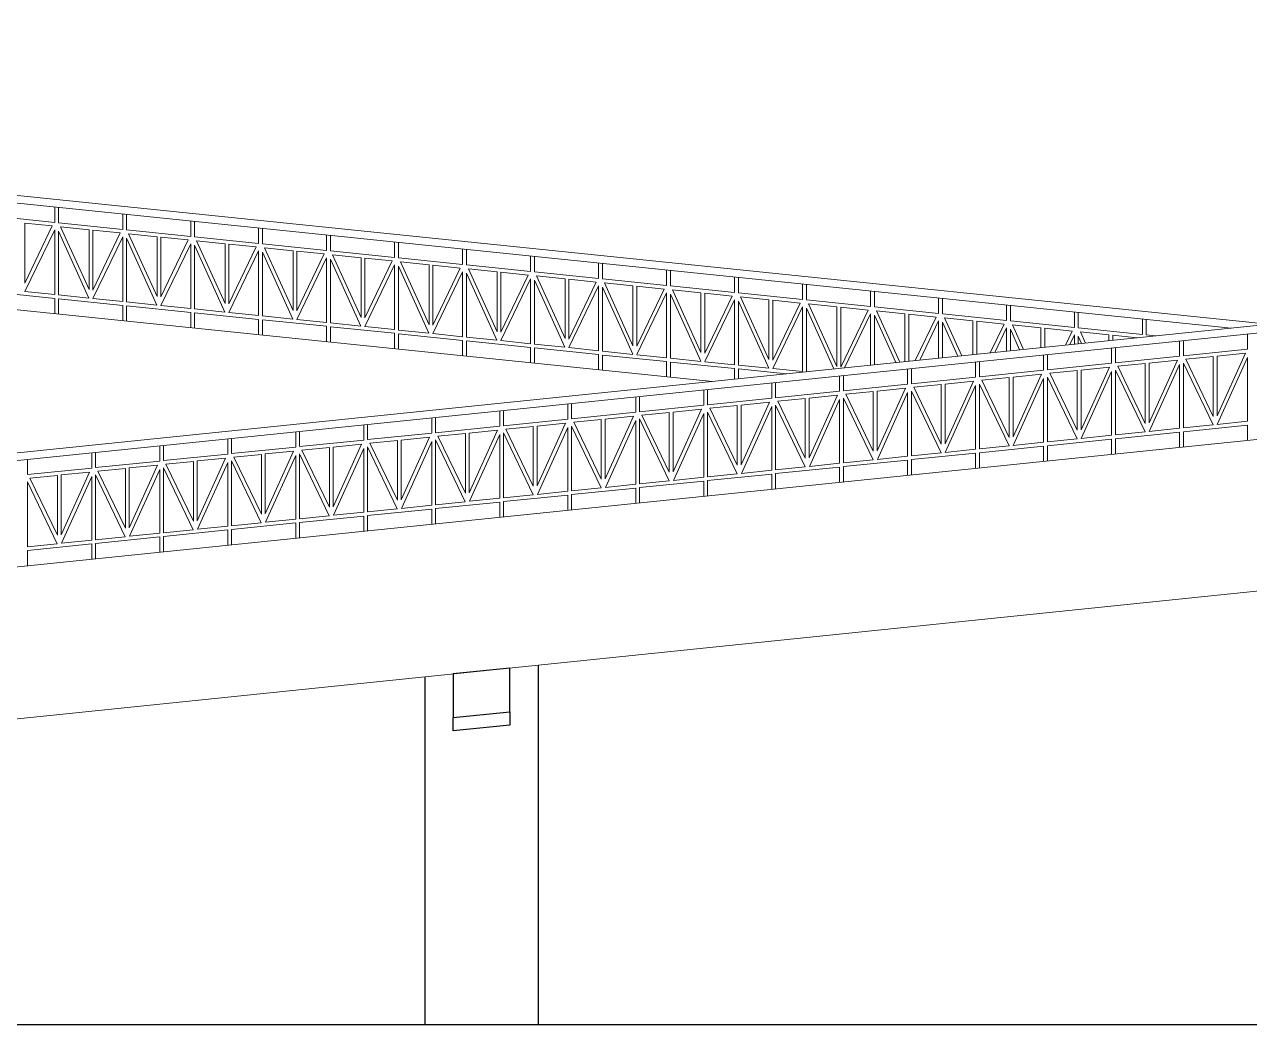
# Model space of a CAD drawing. Header units: millimetres. Extents: x 1898 to 3725, y 783 to 1532.
# Drawn here: x 2803.72 to 2810.2, y 888.17 to 893.47 of the extents above; entities that cross this region are included whole.
import ezdxf

# ---------------------------------------------------------------- set-up
doc = ezdxf.new("R2010")
doc.units = ezdxf.units.MM
for name, color, linetype, lineweight in [('beam', 1, 'Continuous', 20), ('Column', 251, 'Continuous', 30), ('Railing', 23, 'Continuous', 13), ('Wall', 7, 'Continuous', 30), ('Window-Wall', 7, 'Continuous', 18)]:
    doc.layers.add(name, color=color, linetype=linetype, lineweight=lineweight)

# ---------------------------------------------------------------- blocks, each defined once
blk = doc.blocks.new('DERT56789')
at = {"layer": 'beam', "lineweight": 25}
for points in [[(53.5424, 2.3621), (53.5424, 2.1309), (53.8424, 2.1617), (53.8424, 2.3929), (53.5424, 2.3621)], [(53.5424, 2.1309), (53.8424, 2.1617), (53.8424, 2.0914), (53.5424, 2.0605), (53.5424, 2.1309)]]:
    blk.add_lwpolyline(points, dxfattribs=at)
at = {"layer": 'Column', "lineweight": 25}
for p, q in [((53.9924, 2.4084), (53.9924, 0.5059)), ((53.3924, 2.3467), (53.3924, 0.5059)), ((53.3924, 0.5059), (53.9924, 0.5059))]:
    blk.add_line(p, q, dxfattribs=at)
at = {"layer": 'Railing'}
for p, q in [((42.4264, 5.8002), (57.858, 4.2133)), ((42.4244, 5.7602), (57.6625, 4.1932)), ((51.4324, 4.7524), (51.4324, 4.8328)), ((51.4524, 4.7504), (51.4524, 4.8308)), ((51.4324, 4.7524), (51.0924, 4.7874)), ((51.4197, 4.7336), (51.2744, 4.7486)), ((51.2744, 4.4315), (51.2744, 4.7486)), ((51.7924, 4.7154), (51.4524, 4.7504)), ((51.7924, 4.7154), (51.7924, 4.7958)), ((51.8124, 4.7133), (51.8124, 4.7938)), ((52.1524, 4.6784), (52.1524, 4.7588)), ((52.1724, 4.6763), (52.1724, 4.7567)), ((51.2744, 4.4315), (51.4197, 4.7336)), ((51.275, 4.3866), (51.4324, 4.7137)), ((51.4324, 4.3704), (51.4324, 4.7137)), ((51.4524, 4.3684), (51.4524, 4.706)), ((51.4524, 4.706), (51.6129, 4.3518)), ((51.6144, 4.7136), (51.4639, 4.7291)), ((51.4639, 4.7291), (51.6144, 4.3969)), ((51.6144, 4.3969), (51.6144, 4.7136)), ((51.7797, 4.6966), (51.6344, 4.7115)), ((51.6344, 4.3945), (51.6344, 4.7115)), ((51.6344, 4.3945), (51.7797, 4.6966)), ((51.635, 4.3496), (51.7924, 4.6767)), ((51.7924, 4.3334), (51.7924, 4.6767)), ((52.1524, 4.6784), (51.8124, 4.7133)), ((51.9744, 4.6766), (51.8239, 4.692)), ((51.8239, 4.692), (51.9744, 4.3599)), ((51.9744, 4.3599), (51.9744, 4.6766)), ((52.1397, 4.6596), (51.9944, 4.6745)), ((51.9944, 4.3575), (51.9944, 4.6745)), ((52.5124, 4.6413), (52.1724, 4.6763)), ((52.5124, 4.6413), (52.5124, 4.7218)), ((52.5324, 4.6393), (52.5324, 4.7197)), ((52.8724, 4.6043), (52.8724, 4.6847)), ((52.8924, 4.6023), (52.8924, 4.6827)), ((51.8124, 4.3313), (51.8124, 4.669)), ((51.8124, 4.669), (51.9729, 4.3148)), ((51.9944, 4.3575), (52.1397, 4.6596)), ((51.995, 4.3125), (52.1524, 4.6397)), ((52.1524, 4.2964), (52.1524, 4.6397)), ((52.1724, 4.2943), (52.1724, 4.632)), ((52.1724, 4.632), (52.3329, 4.2778)), ((52.3344, 4.6395), (52.1839, 4.655)), ((52.1839, 4.655), (52.3344, 4.3229)), ((52.3344, 4.3229), (52.3344, 4.6395)), ((52.4997, 4.6225), (52.3544, 4.6375)), ((52.3544, 4.3205), (52.3544, 4.6375)), ((52.3544, 4.3205), (52.4997, 4.6225)), ((52.8724, 4.6043), (52.5324, 4.6393)), ((52.6944, 4.6025), (52.5439, 4.618)), ((52.5439, 4.618), (52.6944, 4.2859)), ((53.2324, 4.5673), (53.2324, 4.6477)), ((53.2524, 4.5643), (53.2524, 4.6447)), ((53.5924, 4.5293), (53.5924, 4.6098)), ((53.6124, 4.5273), (53.6124, 4.6077)), ((52.355, 4.2755), (52.5124, 4.6026)), ((52.5124, 4.2593), (52.5124, 4.6026)), ((52.5324, 4.2573), (52.5324, 4.595)), ((52.5324, 4.595), (52.6929, 4.2408)), ((52.6944, 4.2859), (52.6944, 4.6025)), ((52.8597, 4.5855), (52.7144, 4.6005)), ((52.7144, 4.2834), (52.7144, 4.6005)), ((52.7144, 4.2834), (52.8597, 4.5855)), ((52.715, 4.2385), (52.8724, 4.5656)), ((52.8724, 4.2223), (52.8724, 4.5656)), ((53.2324, 4.5673), (52.8924, 4.6023)), ((52.8924, 4.2203), (52.8924, 4.5579)), ((52.8924, 4.5579), (53.0529, 4.2037)), ((53.0544, 4.5655), (52.9039, 4.581)), ((52.9039, 4.581), (53.0544, 4.2488)), ((53.0544, 4.2488), (53.0544, 4.5655)), ((53.2197, 4.5485), (53.0744, 4.5634)), ((53.0744, 4.2464), (53.0744, 4.5634)), ((53.0744, 4.2464), (53.2197, 4.5485)), ((53.5924, 4.5293), (53.2524, 4.5643)), ((53.4144, 4.5275), (53.2639, 4.543)), ((53.2639, 4.543), (53.4144, 4.2109)), ((53.9524, 4.4923), (53.9524, 4.5727)), ((53.9724, 4.4903), (53.9724, 4.5707)), ((53.075, 4.2015), (53.2324, 4.5286)), ((53.2324, 4.1853), (53.2324, 4.5286)), ((53.2524, 4.1823), (53.2524, 4.52)), ((53.2524, 4.52), (53.4129, 4.1658)), ((53.4144, 4.2109), (53.4144, 4.5275)), ((53.5797, 4.5105), (53.4344, 4.5255)), ((53.4344, 4.2085), (53.4344, 4.5255)), ((53.4344, 4.2085), (53.5797, 4.5105)), ((53.435, 4.1635), (53.5924, 4.4906)), ((53.5924, 4.1473), (53.5924, 4.4906)), ((53.9524, 4.4923), (53.6124, 4.5273)), ((53.6124, 4.1453), (53.6124, 4.483)), ((53.6124, 4.483), (53.7729, 4.1288)), ((53.7744, 4.4905), (53.6239, 4.506)), ((53.6239, 4.506), (53.7744, 4.1739)), ((53.7744, 4.1739), (53.7744, 4.4905)), ((53.9397, 4.4735), (53.7944, 4.4885)), ((53.7944, 4.1714), (53.7944, 4.4885)), ((54.3124, 4.4553), (53.9724, 4.4903)), ((54.3124, 4.4553), (54.3124, 4.5357)), ((54.3324, 4.4532), (54.3324, 4.5337)), ((54.6724, 4.4183), (54.6724, 4.4987)), ((54.6924, 4.4162), (54.6924, 4.4966)), ((53.7944, 4.1714), (53.9397, 4.4735)), ((53.795, 4.1265), (53.9524, 4.4536)), ((53.9524, 4.1103), (53.9524, 4.4536)), ((53.9724, 4.1083), (53.9724, 4.4459)), ((53.9724, 4.4459), (54.1329, 4.0918)), ((54.1344, 4.4535), (53.9839, 4.469)), ((53.9839, 4.469), (54.1344, 4.1369)), ((54.1344, 4.1369), (54.1344, 4.4535)), ((54.2997, 4.4365), (54.1544, 4.4514)), ((54.1544, 4.1344), (54.1544, 4.4514)), ((54.1544, 4.1344), (54.2997, 4.4365)), ((54.155, 4.0895), (54.3124, 4.4166)), ((54.3124, 4.0733), (54.3124, 4.4166)), ((54.6724, 4.4183), (54.3324, 4.4532)), ((54.4944, 4.4165), (54.3439, 4.432)), ((54.3439, 4.432), (54.4944, 4.0998)), ((54.4944, 4.0998), (54.4944, 4.4165)), ((54.6597, 4.3995), (54.5144, 4.4144)), ((54.5144, 4.0974), (54.5144, 4.4144)), ((55.0324, 4.3812), (54.6924, 4.4162)), ((55.0324, 4.3812), (55.0324, 4.4617)), ((55.0524, 4.3792), (55.0524, 4.4596)), ((55.3924, 4.3442), (55.3924, 4.4246)), ((55.4124, 4.3422), (55.4124, 4.4226)), ((51.4324, 4.3503), (51.0924, 4.3853)), ((51.4324, 4.3704), (51.275, 4.3866)), ((51.4324, 4.2699), (51.4324, 4.3503)), ((51.6129, 4.3518), (51.4524, 4.3684)), ((51.7924, 4.3133), (51.4524, 4.3482)), ((51.4524, 4.2678), (51.4524, 4.3482)), ((51.7924, 4.3334), (51.635, 4.3496)), ((54.3324, 4.0712), (54.3324, 4.4089)), ((54.3324, 4.4089), (54.4929, 4.0547)), ((54.5144, 4.0974), (54.6597, 4.3995)), ((54.515, 4.0525), (54.6724, 4.3796)), ((54.6724, 4.0363), (54.6724, 4.3796)), ((54.6924, 4.0342), (54.6924, 4.3719)), ((54.6924, 4.3719), (54.8529, 4.0177)), ((54.8544, 4.3794), (54.7039, 4.3949)), ((54.7039, 4.3949), (54.8544, 4.0628)), ((54.8544, 4.0628), (54.8544, 4.3794)), ((55.0197, 4.3624), (54.8744, 4.3774)), ((54.8744, 4.0604), (54.8744, 4.3774)), ((54.8744, 4.0604), (55.0197, 4.3624)), ((55.3924, 4.3442), (55.0524, 4.3792)), ((55.2144, 4.3424), (55.0639, 4.3579)), ((55.0639, 4.3579), (55.2144, 4.0258)), ((55.7524, 4.3072), (55.7524, 4.3876)), ((55.7724, 4.3051), (55.7724, 4.3856)), ((56.1124, 4.2702), (56.1124, 4.3506)), ((56.1324, 4.2681), (56.1324, 4.3485)), ((51.7924, 4.2329), (51.7924, 4.3133)), ((51.9729, 4.3148), (51.8124, 4.3313)), ((52.1524, 4.2763), (51.8124, 4.3112)), ((51.8124, 4.2308), (51.8124, 4.3112)), ((52.1524, 4.2964), (51.995, 4.3125)), ((52.3329, 4.2778), (52.1724, 4.2943)), ((54.875, 4.0154), (55.0324, 4.3425)), ((55.0324, 3.9992), (55.0324, 4.3425)), ((55.0524, 3.9972), (55.0524, 4.3349)), ((55.0524, 4.3349), (55.2129, 3.9807)), ((55.2144, 4.0258), (55.2144, 4.3424)), ((55.3797, 4.3254), (55.2344, 4.3404)), ((55.2344, 4.0233), (55.2344, 4.3404)), ((55.2344, 4.0233), (55.3797, 4.3254)), ((55.235, 3.9784), (55.3924, 4.3055)), ((55.3924, 3.9622), (55.3924, 4.3055)), ((55.7524, 4.3072), (55.4124, 4.3422)), ((55.4124, 3.9618), (55.4124, 4.2978)), ((55.4124, 4.2978), (55.5579, 3.9768)), ((55.5744, 4.3054), (55.4239, 4.3209)), ((55.4239, 4.3209), (55.5744, 3.9887)), ((55.5744, 3.9887), (55.5744, 4.3054)), ((55.7397, 4.2884), (55.5944, 4.3033)), ((55.5944, 3.9863), (55.5944, 4.3033)), ((55.5944, 3.9863), (55.7397, 4.2884)), ((56.1124, 4.2702), (55.7724, 4.3051)), ((55.9344, 4.2684), (55.7839, 4.2838)), ((55.7839, 4.2838), (55.9068, 4.0127)), ((56.4724, 4.2331), (56.4724, 4.3136)), ((56.4924, 4.2311), (56.4924, 4.3115)), ((42.2291, 2.6059), (58.0287, 4.2309)), ((52.1524, 4.1958), (52.1524, 4.2763)), ((52.5124, 4.2392), (52.1724, 4.2742)), ((52.1724, 4.1938), (52.1724, 4.2742)), ((52.5124, 4.2593), (52.355, 4.2755)), ((52.5124, 4.1588), (52.5124, 4.2392)), ((52.6929, 4.2408), (52.5324, 4.2573)), ((52.8724, 4.2022), (52.5324, 4.2372)), ((52.5324, 4.1567), (52.5324, 4.2372)), ((52.8724, 4.2223), (52.715, 4.2385)), ((53.0529, 4.2037), (52.8924, 4.2203)), ((55.6148, 3.9826), (55.7524, 4.2685)), ((55.7524, 3.9968), (55.7524, 4.2685)), ((55.7724, 3.9988), (55.7724, 4.2608)), ((55.7724, 4.2608), (55.8858, 4.0105)), ((55.9344, 4.0155), (55.9344, 4.2684)), ((56.0997, 4.2514), (55.9544, 4.2663)), ((55.9544, 4.0175), (55.9544, 4.2663)), ((55.989, 4.0211), (56.0997, 4.2514)), ((56.0123, 4.0235), (56.1124, 4.2315)), ((56.1124, 4.0338), (56.1124, 4.2315)), ((56.4724, 4.2331), (56.1324, 4.2681)), ((56.1324, 4.0359), (56.1324, 4.2238)), ((56.1324, 4.2238), (56.2137, 4.0442)), ((56.2944, 4.2313), (56.1439, 4.2468)), ((56.1439, 4.2468), (56.2347, 4.0464)), ((56.2944, 4.0525), (56.2944, 4.2313)), ((56.4597, 4.2143), (56.3144, 4.2293)), ((56.3144, 4.0546), (56.3144, 4.2293)), ((56.8324, 4.1961), (56.4924, 4.2311)), ((56.8324, 4.1961), (56.8324, 4.2765)), ((56.8524, 4.1941), (56.8524, 4.2745)), ((57.1924, 4.1591), (57.1924, 4.2395)), ((57.2124, 4.157), (57.2124, 4.2395)), ((42.169, 2.5595), (58.1019, 4.1982)), ((52.8724, 4.1218), (52.8724, 4.2022)), ((53.2324, 4.1652), (52.8924, 4.2001)), ((52.8924, 4.1197), (52.8924, 4.2001)), ((53.2324, 4.1853), (53.075, 4.2015)), ((53.2324, 4.0848), (53.2324, 4.1652)), ((53.4129, 4.1658), (53.2524, 4.1823)), ((53.5924, 4.1272), (53.2524, 4.1622)), ((53.2524, 4.0818), (53.2524, 4.1622)), ((53.5924, 4.1473), (53.435, 4.1635)), ((56.3864, 4.062), (56.4597, 4.2143)), ((56.4098, 4.0644), (56.4724, 4.1944)), ((56.4724, 4.0708), (56.4724, 4.1944)), ((56.4924, 4.0729), (56.4924, 4.1868)), ((56.4924, 4.1868), (56.5417, 4.0779)), ((56.6544, 4.1943), (56.5039, 4.2098)), ((56.5039, 4.2098), (56.5627, 4.0801)), ((56.6544, 4.0895), (56.6544, 4.1943)), ((56.8197, 4.1773), (56.6744, 4.1923)), ((56.6744, 4.0916), (56.6744, 4.1923)), ((56.7839, 4.1029), (56.8197, 4.1773)), ((56.8073, 4.1053), (56.8324, 4.1574)), ((56.8324, 4.1078), (56.8324, 4.1574)), ((57.1924, 4.1591), (56.8524, 4.1941)), ((57.0144, 4.1573), (56.8639, 4.1728)), ((56.8639, 4.1728), (56.8906, 4.1138)), ((57.0144, 4.1266), (57.0144, 4.1573)), ((57.1637, 4.1419), (57.0344, 4.1552)), ((57.0344, 4.1286), (57.0344, 4.1552)), ((57.2615, 4.152), (57.2124, 4.157)), ((57.7487, 4.0815), (57.7487, 4.1619)), ((53.5924, 4.0468), (53.5924, 4.1272)), ((53.7729, 4.1288), (53.6124, 4.1453)), ((53.9524, 4.0902), (53.6124, 4.1252)), ((53.6124, 4.0448), (53.6124, 4.1252)), ((53.9524, 4.1103), (53.795, 4.1265)), ((53.9524, 4.0098), (53.9524, 4.0902)), ((54.1329, 4.0918), (53.9724, 4.1083)), ((54.3124, 4.0532), (53.9724, 4.0882)), ((53.9724, 4.0077), (53.9724, 4.0882)), ((54.3124, 4.0733), (54.155, 4.0895)), ((56.8524, 4.1099), (56.8524, 4.1497)), ((56.8524, 4.1497), (56.8696, 4.1117)), ((57.0287, 4.0074), (57.0287, 4.0878)), ((57.0487, 4.0095), (57.0487, 4.0899)), ((57.3887, 4.0444), (57.3887, 4.1249)), ((57.4087, 4.0465), (57.4087, 4.1269)), ((54.3124, 3.9728), (54.3124, 4.0532)), ((54.4929, 4.0538), (54.3324, 4.0703)), ((54.6724, 4.0153), (54.3324, 4.0502)), ((54.3324, 3.9698), (54.3324, 4.0502)), ((54.6724, 4.0354), (54.515, 4.0515)), ((54.8529, 4.0168), (54.6924, 4.0333)), ((56.6687, 3.9704), (56.6687, 4.0508)), ((56.6887, 3.9724), (56.6887, 4.0529)), ((57.0487, 4.0095), (57.3887, 4.0444)), ((57.3772, 4.0231), (57.2267, 3.691)), ((57.2267, 4.0077), (57.3772, 4.0231)), ((57.4087, 4.0465), (57.7487, 4.0815)), ((57.4213, 4.0277), (57.5667, 4.0426)), ((57.5667, 3.7256), (57.4213, 4.0277)), ((57.5667, 3.7256), (57.5667, 4.0426)), ((57.5867, 4.0447), (57.7372, 4.0602)), ((57.7372, 4.0602), (57.5867, 3.728)), ((57.5867, 3.728), (57.5867, 4.0447)), ((57.7487, 4.0371), (57.5882, 3.6829)), ((57.7487, 3.6995), (57.7487, 4.0371)), ((54.6724, 3.9348), (54.6724, 4.0153)), ((55.0324, 3.9782), (54.6924, 4.0132)), ((54.6924, 3.9328), (54.6924, 4.0132)), ((55.0324, 3.9983), (54.875, 4.0145)), ((55.0324, 3.9227), (55.0324, 3.9782)), ((55.2129, 3.9807), (55.0524, 3.9972)), ((55.3066, 3.9509), (55.0524, 3.9771)), ((55.0524, 3.9248), (55.0524, 3.9771)), ((55.3924, 3.9622), (55.235, 3.9784)), ((55.9487, 3.8963), (55.9487, 3.9768)), ((55.9687, 3.8984), (55.9687, 3.9788)), ((56.3087, 3.9334), (56.3087, 4.0138)), ((56.3287, 3.9354), (56.3287, 4.0158)), ((56.3287, 3.9354), (56.6687, 3.9704)), ((56.6887, 3.9724), (57.0287, 4.0074)), ((56.7013, 3.9536), (56.8467, 3.9686)), ((56.8467, 3.6516), (56.8467, 3.9686)), ((57.0172, 3.9861), (56.8667, 3.654)), ((56.8667, 3.9706), (57.0172, 3.9861)), ((56.8667, 3.654), (56.8667, 3.9706)), ((57.0287, 3.9631), (56.8682, 3.6089)), ((57.0287, 3.6254), (57.0287, 3.9631)), ((57.0487, 3.6275), (57.0487, 3.9708)), ((57.2061, 3.6436), (57.0487, 3.9708)), ((57.0613, 3.9907), (57.2067, 4.0056)), ((57.2067, 3.6886), (57.0613, 3.9907)), ((57.2067, 3.6886), (57.2067, 4.0056)), ((57.2267, 3.691), (57.2267, 4.0077)), ((57.3887, 4.0001), (57.2282, 3.6459)), ((57.3887, 3.6624), (57.3887, 4.0001)), ((57.4087, 3.6645), (57.4087, 4.0078)), ((57.5661, 3.6807), (57.4087, 4.0078)), ((55.2287, 3.8223), (55.2287, 3.9027)), ((55.2487, 3.8243), (55.2487, 3.9048)), ((55.5887, 3.8593), (55.5887, 3.9397)), ((55.6087, 3.8614), (55.6087, 3.9418)), ((55.6087, 3.8614), (55.9487, 3.8963)), ((55.9687, 3.8984), (56.3087, 3.9334)), ((55.9813, 3.8796), (56.1267, 3.8945)), ((56.1267, 3.5775), (56.1267, 3.8945)), ((56.2972, 3.9121), (56.1467, 3.5799)), ((56.1467, 3.8966), (56.2972, 3.9121)), ((56.1467, 3.5799), (56.1467, 3.8966)), ((56.3287, 3.5534), (56.3287, 3.8967)), ((56.4861, 3.5696), (56.3287, 3.8967)), ((56.3413, 3.9166), (56.4867, 3.9316)), ((56.4867, 3.6145), (56.3413, 3.9166)), ((56.4867, 3.6145), (56.4867, 3.9316)), ((56.5067, 3.9336), (56.6572, 3.9491)), ((56.6572, 3.9491), (56.5067, 3.617)), ((56.5067, 3.617), (56.5067, 3.9336)), ((56.6687, 3.9261), (56.5082, 3.5719)), ((56.6687, 3.5884), (56.6687, 3.9261)), ((56.8461, 3.6066), (56.6887, 3.9337)), ((56.6887, 3.5904), (56.6887, 3.9337)), ((56.8467, 3.6516), (56.7013, 3.9536)), ((54.5087, 3.7482), (54.5087, 3.8286)), ((54.5287, 3.7503), (54.5287, 3.8307)), ((54.8687, 3.7853), (54.8687, 3.8657)), ((54.8887, 3.7873), (54.8887, 3.8677)), ((55.2487, 3.8243), (55.5887, 3.8593)), ((55.4267, 3.8225), (55.5772, 3.838)), ((55.5772, 3.838), (55.4267, 3.5059)), ((55.6213, 3.8426), (55.7667, 3.8575)), ((55.7667, 3.5405), (55.6213, 3.8426)), ((55.7667, 3.5405), (55.7667, 3.8575)), ((55.7867, 3.8596), (55.9372, 3.875)), ((55.9372, 3.875), (55.7867, 3.5429)), ((55.7867, 3.5429), (55.7867, 3.8596)), ((55.9487, 3.852), (55.7882, 3.4978)), ((55.9487, 3.5143), (55.9487, 3.852)), ((55.9687, 3.5164), (55.9687, 3.8597)), ((56.1261, 3.5326), (55.9687, 3.8597)), ((56.1267, 3.5775), (55.9813, 3.8796)), ((56.3087, 3.889), (56.1482, 3.5348)), ((56.3087, 3.5514), (56.3087, 3.889)), ((54.1487, 3.7112), (54.1487, 3.7916)), ((54.1687, 3.7133), (54.1687, 3.7937)), ((54.5287, 3.7503), (54.8687, 3.7853)), ((54.7067, 3.7485), (54.8572, 3.764)), ((54.8572, 3.764), (54.7067, 3.4318)), ((54.8887, 3.7873), (55.2287, 3.8223)), ((54.9013, 3.7685), (55.0467, 3.7834)), ((55.0467, 3.4664), (54.9013, 3.7685)), ((55.0467, 3.4664), (55.0467, 3.7834)), ((55.0667, 3.7855), (55.2172, 3.801)), ((55.2172, 3.801), (55.0667, 3.4689)), ((55.0667, 3.4689), (55.0667, 3.7855)), ((55.2287, 3.7779), (55.0682, 3.4238)), ((55.2287, 3.4403), (55.2287, 3.7779)), ((55.2487, 3.4423), (55.2487, 3.7856)), ((55.4061, 3.4585), (55.2487, 3.7856)), ((55.2613, 3.8055), (55.4067, 3.8205)), ((55.4067, 3.5035), (55.2613, 3.8055)), ((55.4067, 3.5035), (55.4067, 3.8205)), ((55.4267, 3.5059), (55.4267, 3.8225)), ((55.5887, 3.815), (55.4282, 3.4608)), ((55.5887, 3.4773), (55.5887, 3.815)), ((55.6087, 3.4794), (55.6087, 3.8227)), ((55.7661, 3.4955), (55.6087, 3.8227)), ((53.4287, 3.6371), (53.4287, 3.7176)), ((53.4487, 3.6392), (53.4487, 3.7196)), ((53.7887, 3.6742), (53.7887, 3.7546)), ((53.8087, 3.6762), (53.8087, 3.7567)), ((53.8087, 3.6762), (54.1487, 3.7112)), ((54.1687, 3.7133), (54.5087, 3.7482)), ((54.1813, 3.6944), (54.3267, 3.7094)), ((54.3267, 3.3924), (54.3267, 3.7094)), ((54.3467, 3.7115), (54.4972, 3.7269)), ((54.4972, 3.7269), (54.3467, 3.3948)), ((54.3467, 3.3948), (54.3467, 3.7115)), ((54.5087, 3.7039), (54.3482, 3.3497)), ((54.5087, 3.3662), (54.5087, 3.7039)), ((54.5287, 3.3683), (54.5287, 3.7116)), ((54.6861, 3.3845), (54.5287, 3.7116)), ((54.5413, 3.7315), (54.6867, 3.7464)), ((54.6867, 3.4294), (54.5413, 3.7315)), ((54.6867, 3.4294), (54.6867, 3.7464)), ((54.7067, 3.4318), (54.7067, 3.7485)), ((54.8687, 3.7409), (54.7082, 3.3867)), ((54.8687, 3.4032), (54.8687, 3.7409)), ((54.8887, 3.4053), (54.8887, 3.7486)), ((55.0461, 3.4215), (54.8887, 3.7486)), ((57.5882, 3.6829), (57.7487, 3.6995)), ((52.7087, 3.5631), (52.7087, 3.6435)), ((52.7287, 3.5652), (52.7287, 3.6456)), ((53.0687, 3.6001), (53.0687, 3.6805)), ((53.0887, 3.6022), (53.0887, 3.6826)), ((53.0887, 3.6022), (53.4287, 3.6371)), ((53.4487, 3.6392), (53.7887, 3.6742)), ((53.4613, 3.6204), (53.6067, 3.6353)), ((53.6067, 3.3183), (53.6067, 3.6353)), ((53.6267, 3.6374), (53.7772, 3.6529)), ((53.7772, 3.6529), (53.6267, 3.3208)), ((53.6267, 3.3208), (53.6267, 3.6374)), ((53.8087, 3.2942), (53.8087, 3.6375)), ((53.9661, 3.3104), (53.8087, 3.6375)), ((53.8213, 3.6574), (53.9667, 3.6724)), ((53.9667, 3.3553), (53.8213, 3.6574)), ((53.9667, 3.3553), (53.9667, 3.6724)), ((53.9867, 3.6744), (54.1372, 3.6899)), ((54.1372, 3.6899), (53.9867, 3.3578)), ((53.9867, 3.3578), (53.9867, 3.6744)), ((54.1487, 3.6669), (53.9882, 3.3127)), ((54.1487, 3.3292), (54.1487, 3.6669)), ((54.1687, 3.3313), (54.1687, 3.6745)), ((54.3261, 3.3474), (54.1687, 3.6745)), ((54.3267, 3.3924), (54.1813, 3.6944)), ((57.0487, 3.6275), (57.2061, 3.6436)), ((57.0487, 3.6074), (57.3887, 3.6423)), ((57.2282, 3.6459), (57.3887, 3.6624)), ((57.3887, 3.5619), (57.3887, 3.6423)), ((57.4087, 3.6645), (57.5661, 3.6807)), ((57.4087, 3.6444), (57.7487, 3.6794)), ((57.4087, 3.564), (57.4087, 3.6444)), ((57.7487, 3.5989), (57.7487, 3.6794)), ((51.9887, 3.489), (51.9887, 3.5695)), ((52.0087, 3.4911), (52.0087, 3.5715)), ((52.3487, 3.5261), (52.3487, 3.6065)), ((52.3687, 3.5281), (52.3687, 3.6085)), ((52.7287, 3.5652), (53.0687, 3.6001)), ((52.9067, 3.5633), (53.0572, 3.5788)), ((53.0572, 3.5788), (52.9067, 3.2467)), ((53.1013, 3.5834), (53.2467, 3.5983)), ((53.2467, 3.2813), (53.1013, 3.5834)), ((53.2467, 3.2813), (53.2467, 3.5983)), ((53.2667, 3.6004), (53.4172, 3.6159)), ((53.4172, 3.6159), (53.2667, 3.2837)), ((53.2667, 3.2837), (53.2667, 3.6004)), ((53.4287, 3.5928), (53.2682, 3.2386)), ((53.4287, 3.2551), (53.4287, 3.5928)), ((53.4487, 3.2572), (53.4487, 3.6005)), ((53.6061, 3.2734), (53.4487, 3.6005)), ((53.6067, 3.3183), (53.4613, 3.6204)), ((53.7887, 3.6298), (53.6282, 3.2757)), ((53.7887, 3.2922), (53.7887, 3.6298)), ((56.3287, 3.5534), (56.4861, 3.5696)), ((56.3287, 3.5333), (56.6687, 3.5683)), ((56.5082, 3.5719), (56.6687, 3.5884)), ((56.6687, 3.4879), (56.6687, 3.5683)), ((56.6887, 3.5904), (56.8461, 3.6066)), ((56.6887, 3.5703), (57.0287, 3.6053)), ((56.6887, 3.4899), (56.6887, 3.5703)), ((56.8682, 3.6089), (57.0287, 3.6254)), ((57.0287, 3.5249), (57.0287, 3.6053)), ((57.0487, 3.5269), (57.0487, 3.6074)), ((51.6287, 3.452), (51.6287, 3.5324)), ((51.6487, 3.4541), (51.6487, 3.5345)), ((52.0087, 3.4911), (52.3487, 3.5261)), ((52.1867, 3.4893), (52.3372, 3.5048)), ((52.3372, 3.5048), (52.1867, 3.1727)), ((52.3687, 3.5281), (52.7087, 3.5631)), ((52.3813, 3.5093), (52.5267, 3.5243)), ((52.5267, 3.2072), (52.3813, 3.5093)), ((52.5267, 3.2072), (52.5267, 3.5243)), ((52.5467, 3.5263), (52.6972, 3.5418)), ((52.6972, 3.5418), (52.5467, 3.2097)), ((52.5467, 3.2097), (52.5467, 3.5263)), ((52.7087, 3.5188), (52.5482, 3.1646)), ((52.7087, 3.1811), (52.7087, 3.5188)), ((52.7287, 3.1831), (52.7287, 3.5264)), ((52.8861, 3.1993), (52.7287, 3.5264)), ((52.7413, 3.5463), (52.8867, 3.5613)), ((52.8867, 3.2443), (52.7413, 3.5463)), ((52.8867, 3.2443), (52.8867, 3.5613)), ((52.9067, 3.2467), (52.9067, 3.5633)), ((53.0687, 3.5558), (52.9082, 3.2016)), ((53.0687, 3.2181), (53.0687, 3.5558)), ((53.0887, 3.2202), (53.0887, 3.5635)), ((53.2461, 3.2364), (53.0887, 3.5635)), ((55.7882, 3.4978), (55.9487, 3.5143)), ((55.9687, 3.5164), (56.1261, 3.5326)), ((55.9687, 3.4963), (56.3087, 3.5312)), ((56.1482, 3.5348), (56.3087, 3.5514)), ((56.3087, 3.4508), (56.3087, 3.5312)), ((56.3287, 3.4529), (56.3287, 3.5333)), ((51.2887, 3.417), (51.2887, 3.4975)), ((51.2887, 3.417), (51.6287, 3.452)), ((51.6487, 3.4541), (51.9887, 3.489)), ((51.6613, 3.4353), (51.8067, 3.4502)), ((51.8067, 3.1332), (51.8067, 3.4502)), ((51.8267, 3.4523), (51.9772, 3.4678)), ((51.9772, 3.4678), (51.8267, 3.1356)), ((51.8267, 3.1356), (51.8267, 3.4523)), ((51.9887, 3.4447), (51.8282, 3.0905)), ((51.9887, 3.107), (51.9887, 3.4447)), ((52.0087, 3.1091), (52.0087, 3.4524)), ((52.1661, 3.1253), (52.0087, 3.4524)), ((52.0213, 3.4723), (52.1667, 3.4872)), ((52.1667, 3.1702), (52.0213, 3.4723)), ((52.1667, 3.1702), (52.1667, 3.4872)), ((52.1867, 3.1727), (52.1867, 3.4893)), ((52.3487, 3.4817), (52.1882, 3.1276)), ((52.3487, 3.1441), (52.3487, 3.4817)), ((52.3687, 3.1461), (52.3687, 3.4894)), ((52.5261, 3.1623), (52.3687, 3.4894)), ((55.0682, 3.4238), (55.2287, 3.4403)), ((55.2487, 3.4423), (55.4061, 3.4585)), ((55.2487, 3.4222), (55.5887, 3.4572)), ((55.4282, 3.4608), (55.5887, 3.4773)), ((55.5887, 3.3768), (55.5887, 3.4572)), ((55.6087, 3.4794), (55.7661, 3.4955)), ((55.6087, 3.4593), (55.9487, 3.4942)), ((55.6087, 3.3788), (55.6087, 3.4593)), ((55.9487, 3.4138), (55.9487, 3.4942)), ((55.9687, 3.4159), (55.9687, 3.4963)), ((51.2887, 3.035), (51.2887, 3.3783)), ((51.4461, 3.0512), (51.2887, 3.3783)), ((51.3013, 3.3982), (51.4467, 3.4132)), ((51.4467, 3.0962), (51.3013, 3.3982)), ((51.4467, 3.0962), (51.4467, 3.4132)), ((51.4667, 3.4152), (51.6172, 3.4307)), ((51.6172, 3.4307), (51.4667, 3.0986)), ((51.4667, 3.0986), (51.4667, 3.4152)), ((51.6287, 3.4077), (51.4682, 3.0535)), ((51.6287, 3.07), (51.6287, 3.4077)), ((51.6487, 3.0721), (51.6487, 3.4154)), ((51.8061, 3.0883), (51.6487, 3.4154)), ((51.8067, 3.1332), (51.6613, 3.4353)), ((54.5287, 3.3683), (54.6861, 3.3845)), ((54.5287, 3.3482), (54.8687, 3.3831)), ((54.7082, 3.3867), (54.8687, 3.4032)), ((54.8687, 3.3027), (54.8687, 3.3831)), ((54.8887, 3.4053), (55.0461, 3.4215)), ((54.8887, 3.3852), (55.2287, 3.4202)), ((54.8887, 3.3048), (54.8887, 3.3852)), ((55.2287, 3.3397), (55.2287, 3.4202)), ((55.2487, 3.3418), (55.2487, 3.4222)), ((53.8087, 3.2942), (53.9661, 3.3104)), ((53.8087, 3.2741), (54.1487, 3.3091)), ((53.9882, 3.3127), (54.1487, 3.3292)), ((54.1487, 3.2287), (54.1487, 3.3091)), ((54.1687, 3.3313), (54.3261, 3.3474)), ((54.1687, 3.3111), (54.5087, 3.3461)), ((54.1687, 3.2307), (54.1687, 3.3111)), ((54.3482, 3.3497), (54.5087, 3.3662)), ((54.5087, 3.2657), (54.5087, 3.3461)), ((54.5287, 3.2677), (54.5287, 3.3482)), ((53.2682, 3.2386), (53.4287, 3.2551)), ((53.4487, 3.2572), (53.6061, 3.2734)), ((53.4487, 3.2371), (53.7887, 3.2721)), ((53.6282, 3.2757), (53.7887, 3.2922)), ((53.7887, 3.1916), (53.7887, 3.2721)), ((53.8087, 3.1937), (53.8087, 3.2741)), ((52.5482, 3.1646), (52.7087, 3.1811)), ((52.7287, 3.1831), (52.8861, 3.1993)), ((52.7287, 3.163), (53.0687, 3.198)), ((52.9082, 3.2016), (53.0687, 3.2181)), ((53.0687, 3.1176), (53.0687, 3.198)), ((53.0887, 3.2202), (53.2461, 3.2364)), ((53.0887, 3.2001), (53.4287, 3.235)), ((53.0887, 3.1196), (53.0887, 3.2001)), ((53.4287, 3.1546), (53.4287, 3.235)), ((53.4487, 3.1567), (53.4487, 3.2371)), ((52.0087, 3.1091), (52.1661, 3.1253)), ((52.0087, 3.089), (52.3487, 3.124)), ((52.1882, 3.1276), (52.3487, 3.1441)), ((52.3487, 3.0435), (52.3487, 3.124)), ((52.3687, 3.1461), (52.5261, 3.1623)), ((52.3687, 3.126), (52.7087, 3.161)), ((52.3687, 3.0456), (52.3687, 3.126)), ((52.7087, 3.0806), (52.7087, 3.161)), ((52.7287, 3.0826), (52.7287, 3.163)), ((51.2887, 3.035), (51.4461, 3.0512)), ((51.2887, 3.0149), (51.6287, 3.0499)), ((51.4682, 3.0535), (51.6287, 3.07)), ((51.6287, 2.9695), (51.6287, 3.0499)), ((51.6487, 3.0721), (51.8061, 3.0883)), ((51.6487, 3.052), (51.9887, 3.0869)), ((51.6487, 2.9715), (51.6487, 3.052)), ((51.8282, 3.0905), (51.9887, 3.107)), ((51.9887, 3.0065), (51.9887, 3.0869)), ((52.0087, 3.0086), (52.0087, 3.089)), ((51.2887, 2.9345), (51.2887, 3.0149))]:
    blk.add_line(p, q, dxfattribs=at)
at = {"layer": 'Wall', "lineweight": 20}
blk.add_line((42.2907, 2.0091), (58.1307, 3.6382), dxfattribs=at)
at = {"layer": 'Wall'}
blk.add_line((40.9214, 0.5059), (60.6172, 0.5059), dxfattribs=at)
at = {"layer": 'Window-Wall'}
for p, q in [((42.2863, 5.2116), (54.9158, 3.9107)), ((42.2932, 1.2051), (58.0932, 2.8301))]:
    blk.add_line(p, q, dxfattribs=at)

msp = doc.modelspace()

# ---------------------------------------------------------------- block references
at = {"layer": 'Window-Wall'}
msp.add_blockref('DERT56789', (2752.4428, 887.669), dxfattribs=at)

doc.saveas('drawing.dxf')
